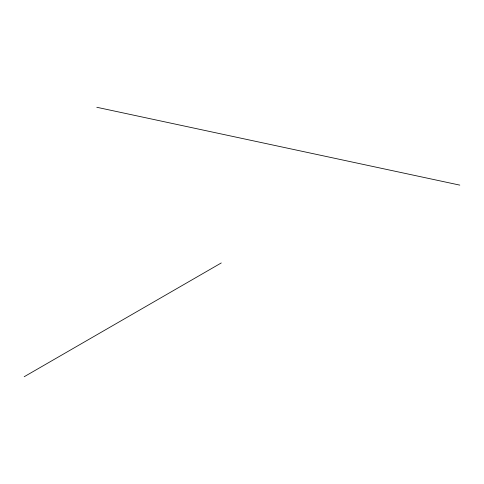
<?xml version="1.0" encoding="UTF-8"?>
<svg xmlns="http://www.w3.org/2000/svg" width="484" height="484" viewBox="0 0 484 484"><rect width="100%" height="100%" fill="white"/><g stroke="black" fill="none" stroke-linecap="round" stroke-linejoin="round"><path stroke-width="0.73" d="M24.2 376.727L221.255 262.957M96.8 107.273L459.8 185.118"/></g></svg>
